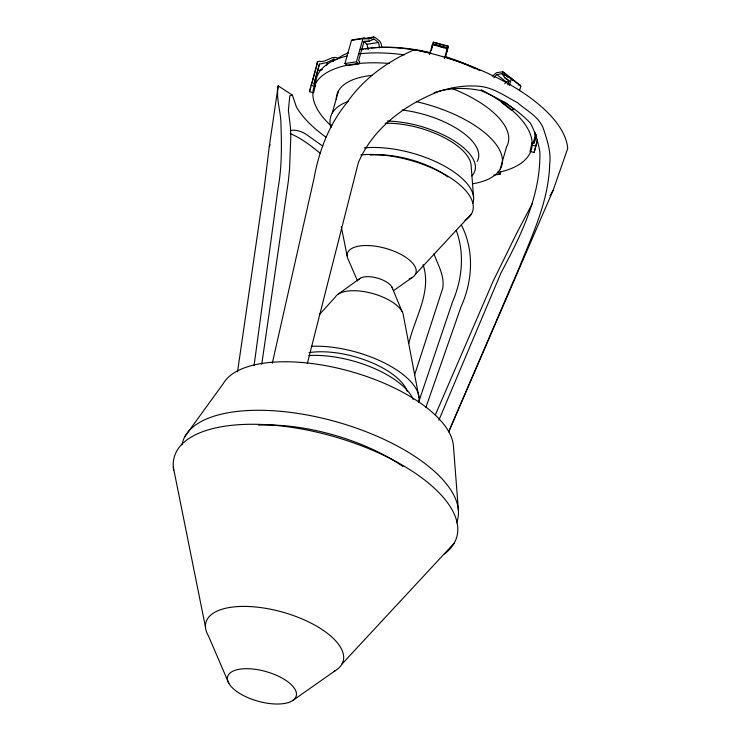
<?xml version="1.0" encoding="UTF-8"?>
<svg xmlns="http://www.w3.org/2000/svg" width="741" height="741" viewBox="0 0 741 741"><rect width="100%" height="100%" fill="white"/><g stroke="black" fill="none" stroke-linecap="round" stroke-linejoin="round"><path stroke-width="1.11" d="M325.91 137.141A136.353 58.706 15.8 0 1 296.419 107L292.399 95.135L278.19 85.854C276.013 97.71 280.033 109.001 280.848 120.783C281.617 143.133 282.164 165.688 278.134 187.806L254.07 365.517M278.19 85.854L269.252 146.718L264.231 187.816L237.518 371.899M261.74 364.285L288.369 180.971L289.564 169.022L290.805 136.622L290.435 127.044L288.397 110.455L289.787 95.858L292.399 95.135M335.756 59.678L333.793 59.141L327.281 62.383L319.427 64.143L313.934 83.557L315.657 84.02L313.6 92.792L309.497 91.68L317.481 62.003L319.167 61.151L320.51 61.522C326.781 62.049 331.811 55.186 337.924 58.169M316.305 67.394L317.481 62.003M314.045 84.641L319.427 64.143M326.577 65.625L327.281 62.383M333.32 61.299L333.793 59.141M444.396 58.585L447.425 48.017L432.587 43.997L432.457 44.58L433.42 42.228L448.249 46.248L445.498 57.557M432.948 44.571L433.42 42.228M536.252 134.473L533.807 143.106L532.084 142.643L530.019 151.414L534.122 152.516L537.244 141.466M534.122 152.516L537.41 139.41M272.317 363.164L314.054 178.285C318.908 151.257 328.893 124.868 346.399 103.407C362.738 79.574 385.968 62.29 412.228 50.684L414.062 49.832L417.581 50.351A149.608 64.411 15.8 0 1 567.708 148.478L553.101 190.391L448.666 431.892L519.117 267.871C532.52 234.378 548.646 201.089 549.692 164.307C551.239 152.248 547.21 140.364 543.551 129.036C539.355 116.8 526.666 110.77 517.579 102.703C504.936 96.098 492.691 86.956 477.926 86.188C464.477 85.113 451.13 87.447 438.376 91.625C404.716 104.805 372.519 128.628 358.292 162.881L307.293 363.636M447.027 51.759L447.536 49.703M431.429 50.268L432.911 44.145L431.725 47.155M309.497 91.68L310.748 87.262M311.377 85.058L316.064 68.478M379.698 47.915L378.512 42.506L374.103 39.06L369.472 41.107L364.081 41.292L358.588 60.716L359.691 61.577L359.042 63.865L347.548 65.606L344.926 63.559L351.493 40.347L352.697 39.81L364.183 38.069L365.044 38.745L370.185 38.569L373.621 37.05L374.844 37.263L379.753 41.107L381.013 43.311L381.884 47.331M332.19 113.188L338.489 90.93M331.097 127.211L331.727 124.997M344.926 63.559L356.421 61.818L362.988 38.606L364.183 38.069M429.558 54.565L432.587 43.997M505.621 102.666L514.245 109.418L511.077 109.9L501.583 102.471L502.018 100.943M507.844 84.872L509.067 80.565L504.788 77.759L502.083 73.72L496.748 74.526L493.765 77.786M509.447 85.419L511.327 78.787L510.623 77.731L509.586 77.888L505.51 75.221L503.51 72.229L502.407 71.812L496.461 72.711L492.237 76.277M519.561 90.624L520.812 86.206L520.117 85.159L503.51 72.229M500.249 169.068L506.548 146.801A88.948 38.291 15.8 0 0 451.565 88.272M493.839 175.117L500.11 174.172L500.731 171.958M534.233 143.115L536.058 136.64M408.819 343.389C414.728 317.685 432.142 291.621 423.046 264.565M414.552 375.057L442.775 288.11C444.73 275.513 437.811 264.908 433.93 253.672M418.48 402.659L452.538 301.8C462.264 279.366 464.802 253.589 456.252 230.368M432.374 44.617L447.212 48.637L447.425 48.017M447.295 48.6L448.249 46.248M447.749 48.165L446.564 51.166M425.862 407.485L460.865 307.237C472.573 281.376 474.62 250.875 461.421 225.116M438.848 420.24L501.12 272.642C521.053 235.268 540.93 195.346 539.856 151.859A89.939 46.35 -82.7 0 0 530.287 123.006C516.551 108.714 499.351 98.312 481.15 90.689L480.752 90.587C465.385 87.253 449.139 87.753 434.152 92.653M435.3 415.006L493.191 281.08L517.033 232.554L532.631 203.034M269.252 146.718L270.187 144.782M549.97 195.837L553.101 190.391M185.093 436.217L223.273 383.606A120.292 51.787 15.8 0 1 347.974 370.722A120.292 51.787 15.8 0 1 453.436 445.943L458.373 510.234M319.686 314.267L335.21 297.187A35.651 15.348 15.8 0 1 372.167 293.371A35.651 15.348 15.8 0 1 403.419 315.657L418.998 397.574M504.751 83.576L506.242 81.945L509.438 81.464M415.358 274.383L471.489 213.89M341.916 664.131L454.187 543.162M338.359 294.029L360.098 278.32M393.443 290.704L412.2 277.542M292.454 700.717L335.608 670.448M290.389 130.759L292.047 130.221C298.299 129.86 304.143 132.491 308.969 136.335L322.743 146.134M318.019 70.617L322.502 69.617M351.493 40.347L373.621 37.05M364.396 38.838L366.489 38.523M368.573 38.208L371.713 37.735M368.101 38.884L370.185 38.569M372.019 39.375L374.103 39.06M363.201 42.061L369.472 41.107M364.377 42.172L367.027 44.238L378.512 42.506M519.08 85.317L520.117 85.159M501.583 102.471L504.76 101.999M433.429 42.339L448.268 46.35M432.809 43.988L447.647 48.008M440.932 46.878L444.118 47.739M310.914 85.206L315.008 86.317M531.436 144.93L535.539 146.042M290.12 133.602C301.235 138.067 310.84 145.736 320.177 153.211M511.901 79.231L513.004 79.648M502.407 71.812L520.812 86.206M511.318 79.241L513.041 80.593M505.51 75.221L508.094 77.24M502.083 73.72L504.677 75.739M504.788 77.759L509.104 81.13M496.748 74.526L506.242 81.945M352.697 39.81L353.55 40.486M356.421 61.818L359.042 63.865M497.489 172.125L500.11 174.172M357.514 280.969L348.64 260.323A35.651 15.348 15.8 0 1 387.645 248.948A35.651 15.348 15.8 0 1 409.291 278.977M228.895 683.508L208.49 636.019A71.293 30.696 15.8 0 1 282.905 612.205A71.293 30.696 15.8 0 1 333.839 671.485M391.878 286.924L401.928 311.248M367.027 44.238L368.203 49.647M341.249 226.598L347.14 255.904M173.292 467.08L205.489 627.182M473.592 197.43L471.119 165.289A60.141 25.898 15.8 0 0 385.2 123.21M311.174 346.325A73.396 31.604 15.8 0 1 385.792 363.609A73.396 31.604 15.8 0 1 418.721 401.77M308.83 355.55A71.414 30.742 15.8 0 1 413.265 399.529M308.96 352.66A62.179 26.769 15.8 0 1 368.601 361.358A62.179 26.769 15.8 0 1 407.328 391.507M358.524 279.903A17.821 7.669 15.8 0 1 377.002 277.986A17.821 7.669 15.8 0 1 392.628 289.138M360.83 154.915A73.396 31.604 15.8 0 1 449.037 176.969A73.396 31.604 15.8 0 1 465.005 220.392M364.211 147.904A71.414 30.742 15.8 0 1 440.673 164.076A71.414 30.742 15.8 0 1 472.841 203.182M370.296 155.101A60.688 26.13 15.8 0 1 447.823 176.96M481.113 89.717A113.114 48.693 15.8 0 1 497.739 172.496M331.134 125.868A113.114 48.693 15.8 0 1 389.182 63.43M315.749 82.288A113.114 48.693 15.8 0 1 347.029 55.992M358.894 53.889A113.114 48.693 15.8 0 1 404.28 54.862M534.891 132.037A113.114 48.693 15.8 0 1 532.723 143.439M337.201 58.965A103.045 44.358 15.8 0 1 348.483 52.787M360.302 49.462A103.045 44.358 15.8 0 1 416.812 50.36M419.073 50.768A103.045 44.358 15.8 0 1 430.141 53.093M444.285 56.881A103.045 44.358 15.8 0 1 475.111 68.635M361.145 49.86A98.442 42.385 15.8 0 1 363.238 49.397M365.406 48.98A98.442 42.385 15.8 0 1 368.786 48.424M371.102 48.119A98.442 42.385 15.8 0 1 430.966 52.759M445.063 56.575A98.442 42.385 15.8 0 1 479.853 70.59M336.294 99.553A88.948 38.291 15.8 0 1 372.093 75.369M416.331 101.647A88.948 38.291 15.8 0 1 496.878 145.495A88.948 38.291 15.8 0 1 473.277 183.703M330.736 126.868A88.948 38.291 15.8 0 1 348.594 101.258M402.067 109.992A64.541 27.788 15.8 0 1 477.185 161.399M387.432 121.042A64.541 27.788 15.8 0 1 455.28 141.577A64.541 27.788 15.8 0 1 471.878 175.923M173.681 470.155A146.801 63.198 15.8 0 1 340.777 438.626A146.801 63.198 15.8 0 1 444.313 554.018M181.98 444.887A142.828 61.484 15.8 0 1 337.035 421.99A142.828 61.484 15.8 0 1 456.465 522.813M258.516 425.121A121.385 52.259 15.8 0 1 403.03 466.534M238.389 692.603A35.651 15.348 15.8 0 0 295.603 697.559A35.651 15.348 15.8 0 0 251.792 668.928A35.651 15.348 15.8 0 0 238.389 692.603"/></g></svg>
